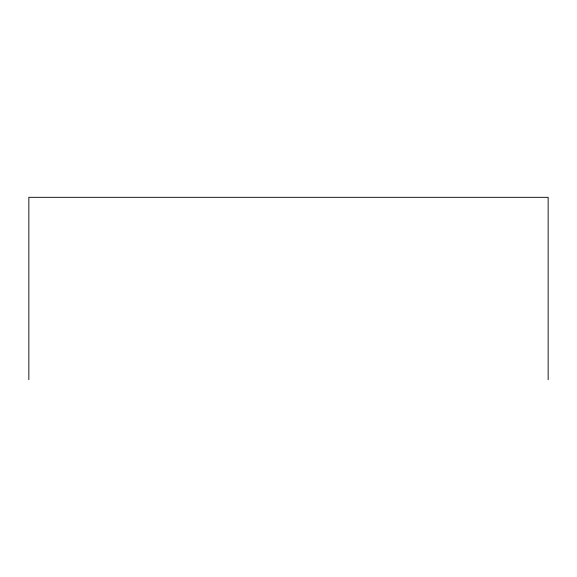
<?xml version="1.0" encoding="UTF-8"?>
<svg xmlns="http://www.w3.org/2000/svg" width="577" height="577" viewBox="0 0 577 577"><rect width="100%" height="100%" fill="white"/><g stroke="black" fill="none" stroke-linecap="round" stroke-linejoin="round"><path stroke-width="0.87" d="M548.15 379.68L548.15 197.32L28.85 197.32L28.85 379.68"/></g></svg>
